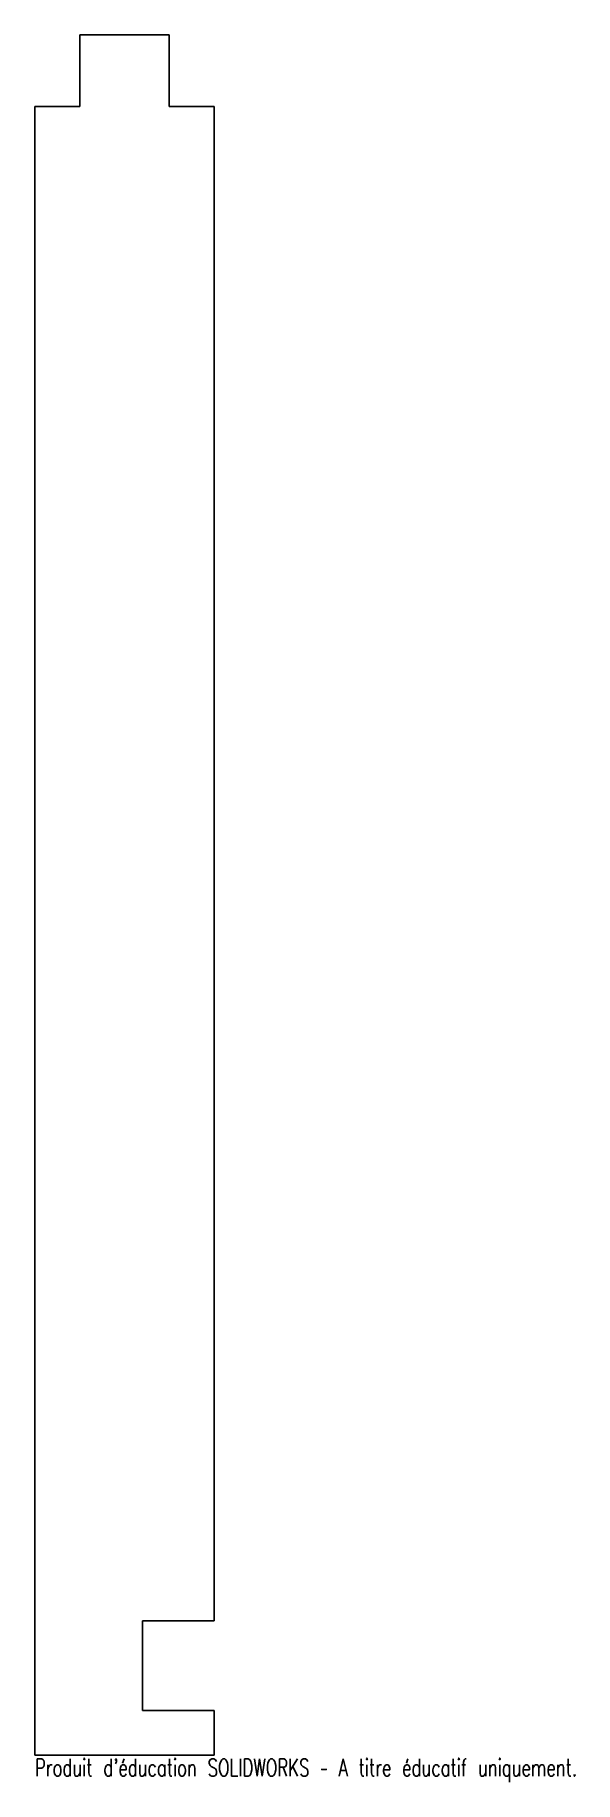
# Model space of a CAD drawing. Header units: millimetres. Extents: x -25 to 126, y -237 to 250.
import ezdxf

# ---------------------------------------------------------------- set-up
doc = ezdxf.new("R2010")
doc.units = ezdxf.units.MM
doc.styles.add('SLDTEXTSTYLE0', font='TXT', dxfattribs={"width": 0.7, "bigfont": 'bigfont'})

msp = doc.modelspace()

# ---------------------------------------------------------------- linework, layer by layer
at = {"color": 7, "linetype": 'Continuous', "lineweight": 25}
for p, q in [((-12.5, 250), (-12.5, 230)), ((12.5, 250), (-12.5, 250)), ((12.5, 230), (12.5, 250)), ((-25, 230), (-25, -230)), ((-12.5, 230), (-25, 230)), ((25, 230), (12.5, 230)), ((25, -192.5), (25, 230)), ((5, -217.5), (5, -192.5)), ((25, -192.5), (5, -192.5)), ((25, -217.5), (5, -217.5)), ((25, -230), (25, -217.5)), ((-25, -230), (25, -230))]:
    msp.add_line(p, q, dxfattribs=at)

# ---------------------------------------------------------------- texts
at = {"color": 7, "linetype": 'Continuous', "insert": (-25, -231.02), "char_height": 4.8336, "attachment_point": 1, "style": 'SLDTEXTSTYLE0'}
msp.add_mtext("Produit d'éducation SOLIDWORKS – A titre éducatif uniquement.", dxfattribs=at)

doc.saveas('drawing.dxf')
